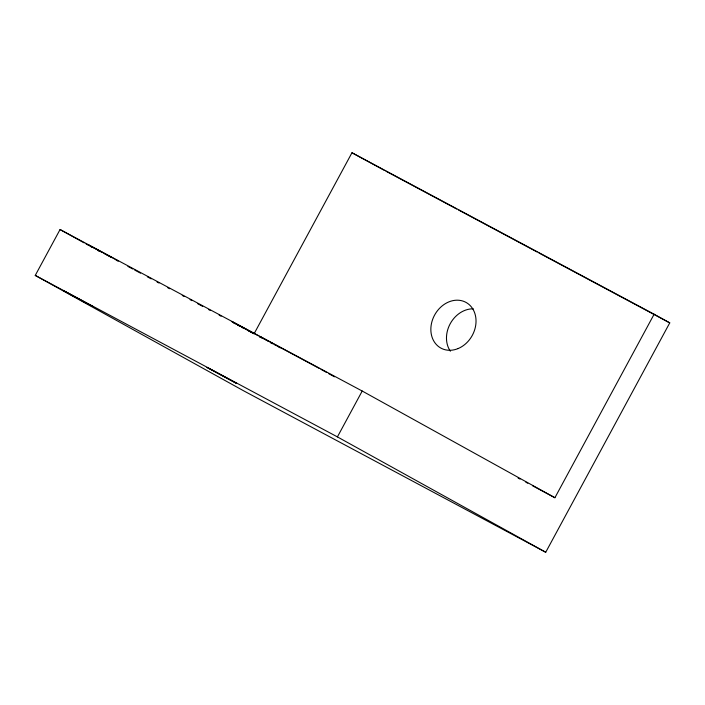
<?xml version="1.0" encoding="UTF-8"?>
<svg xmlns="http://www.w3.org/2000/svg" width="705" height="705" viewBox="0 0 705 705"><rect width="100%" height="100%" fill="white"/><g stroke="black" fill="none" stroke-linecap="round" stroke-linejoin="round"><path stroke-width="1.06" d="M654.125 314.227L669.75 322.881L545.732 552.253L243.569 390.773L35.25 275.417L60.057 229.539L362.211 391.028L554.905 497.73L654.125 314.227L351.971 152.747L254.32 333.342M545.732 552.253L337.413 436.897L362.211 391.028M116.254 260.004L117.065 260.427M259.793 336.726L261 337.334L259.687 336.549M95.008 248.354L88.143 244.758L89.024 245.278M384.058 170.196L351.971 152.747M385.988 171.227L456.69 209.015M458.629 210.046L537.069 251.976M539.008 253.007L669.75 322.881M95.748 248.75L114.906 259.149M111.663 257.572L104.825 253.906M116.272 260.198L118.211 261.229M127.913 266.419L132.769 269.01M134.708 270.05L140.533 273.161M147.327 276.792L151.205 278.863M157.03 281.982L158.969 283.013M167.702 287.684L169.641 288.724M182.26 295.465L184.199 296.505M190.024 299.616L191.963 300.647M197.788 303.758L202.643 306.358M208.46 309.469L210.407 310.508M219.14 315.17L221.079 316.21M233.69 322.952L235.637 323.992M237.576 325.023L239.515 326.062M241.454 327.102L243.401 328.142M248.248 330.733L254.073 333.844M259.898 336.955L261.837 337.995M270.57 342.656L272.509 343.696M518.104 478.06L520.043 479.1M525.851 482.202L527.789 483.233M532.636 485.824L554.905 497.73M35.25 275.417L337.413 436.897M250.786 331.923L253.095 333.165M248.363 330.619L249.984 331.491M245.878 329.279L247.534 330.169M248.089 330.213L231.681 321.471L235.029 323.357M248.909 330.654L258.444 335.862M245.049 328.83L241.806 327.067M100.683 251.667L102.331 252.557M99.863 251.218L95.237 248.706M241.013 326.635L236.765 324.318M94.567 248.336L91.483 246.644M319.048 368.301L259.44 336.311L268.913 341.555M320.978 369.367L326.741 372.557M328.662 373.624L334.434 376.814M270.808 342.604L272.703 343.652M274.598 344.701L276.492 345.75M278.378 346.798L280.273 347.847M60.057 229.539L84.142 242.873M86.072 243.948L87.993 245.014M89.923 246.08L91.853 247.147M97.634 250.345L99.555 251.412M116.14 259.837L117.462 260.612M450.38 351.213A26.076 21.414 -61 0 1 450.178 323.798A26.076 21.414 -61 0 1 473.293 308.834M63.529 290.707L92.655 306.49L63.529 290.707M207.067 367.428L236.193 383.203L207.067 367.428M458.021 348.596A26.076 21.414 -61 0 0 470.305 305.697A26.076 21.414 -61 0 0 431.989 321.427A26.076 21.414 -61 0 0 458.021 348.596"/></g></svg>
